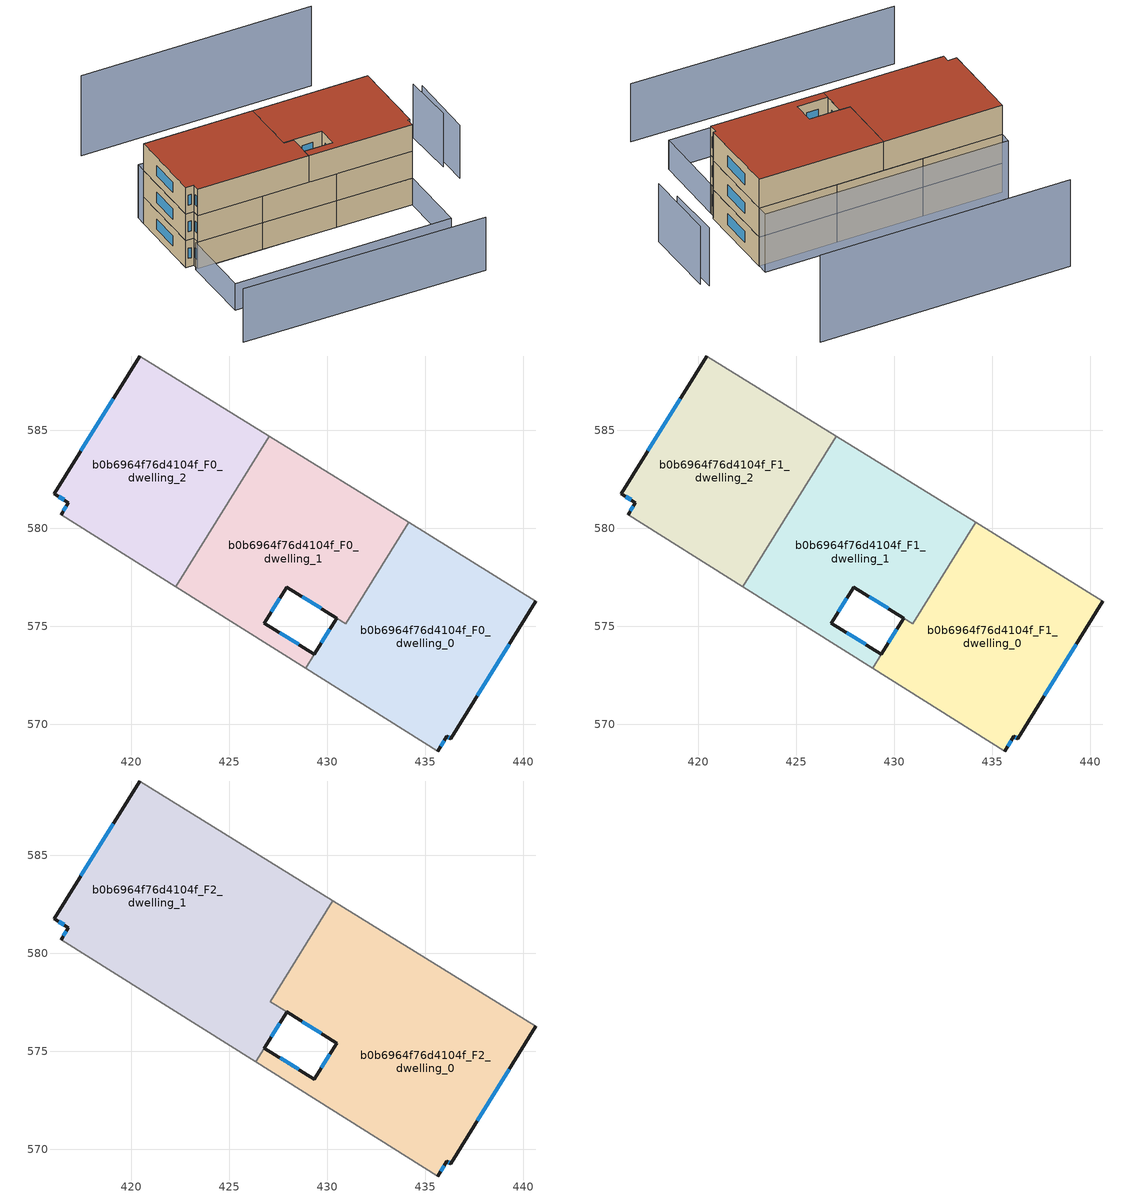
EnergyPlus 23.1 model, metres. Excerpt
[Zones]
b0b6964f76d4104f_F0_dwelling_0
 floor ground (EU_floor_Construction): 440.64,576.28 436.29,569.27 436.1,569.39 435.63,568.64 428.89,572.87 429.33,573.59 430.48,575.42 430.94,575.14 434.14,580.3 z0
 wall outside (EU_wall_Construction): 435.63,568.64 436.1,569.39 436.29,569.27 440.64,576.28 / 430.48,575.42 429.34,573.58 z0:3
 wall adiabatic (EU_wall_Construction): 440.64,576.28 434.14,580.3 / 428.89,572.87 435.63,568.64 z0:3
 wall to b0b6964f76d4104f_F0_dwelling_1 (EU_wall_Construction): 434.14,580.3 430.94,575.14 430.48,575.42 / 429.33,573.59 428.89,572.87 z0:3
 window (EU_Window_Construction): 437.64,571.46 439.28,574.1 / 436.16,569.35 436.23,569.31 / 435.78,568.87 435.95,569.16 / 430.12,574.85 429.69,574.16 z0.93:2.07
b0b6964f76d4104f_F0_dwelling_1
 floor ground (EU_floor_Construction): 434.14,580.3 430.94,575.14 427.93,577.01 426.78,575.17 429.33,573.59 428.89,572.87 422.26,577.03 427.02,584.71 z0
 wall outside (EU_wall_Construction): 429.33,573.59 426.78,575.17 427.93,577.01 430.47,575.43 z0:3
 wall adiabatic (EU_wall_Construction): 422.26,577.03 428.89,572.87 / 434.14,580.3 427.02,584.71 z0:3
 wall to b0b6964f76d4104f_F0_dwelling_2 (EU_wall_Construction): 427.02,584.71 422.26,577.03 z0:3
 window (EU_Window_Construction): 428.72,576.51 429.68,575.92 / 427.14,575.74 427.57,576.43 / 428.54,574.08 427.58,574.67 z0.93:2.07
b0b6964f76d4104f_F0_dwelling_2
 floor ground (EU_floor_Construction): 427.02,584.71 422.26,577.03 416.41,580.7 416.79,581.31 416.06,581.76 420.42,588.8 z0
 wall outside (EU_wall_Construction): 420.42,588.8 416.06,581.76 416.79,581.31 416.41,580.7 z0:3
 wall adiabatic (EU_wall_Construction): 427.02,584.71 420.42,588.8 / 416.41,580.7 422.26,577.03 z0:3
 window (EU_Window_Construction): 416.67,581.12 416.53,580.89 / 416.28,581.62 416.56,581.45 / 419.06,586.6 417.42,583.95 z0.93:2.07
b0b6964f76d4104f_F1_dwelling_0
 floor to b0b6964f76d4104f_F0_dwelling_0 (EU_floor_Construction): 440.64,576.28 436.29,569.27 436.1,569.39 435.63,568.64 428.89,572.87 429.33,573.59 430.48,575.42 430.94,575.14 434.14,580.3 z3
 wall outside (EU_wall_Construction): 435.63,568.64 436.1,569.39 436.29,569.27 440.64,576.28 / 430.48,575.42 429.34,573.58 z3:6
 wall adiabatic (EU_wall_Construction): 440.64,576.28 434.14,580.3 / 428.89,572.87 435.63,568.64 z3:6
 wall to b0b6964f76d4104f_F1_dwelling_1 (EU_wall_Construction): 434.14,580.3 430.94,575.14 430.48,575.42 / 429.33,573.59 428.89,572.87 z3:6
 window (EU_Window_Construction): 437.64,571.46 439.28,574.1 / 436.16,569.35 436.23,569.31 / 435.78,568.87 435.95,569.16 / 430.12,574.85 429.69,574.16 z3.93:5.07
b0b6964f76d4104f_F1_dwelling_1
 floor to b0b6964f76d4104f_F0_dwelling_1 (EU_floor_Construction): 434.14,580.3 430.94,575.14 427.93,577.01 426.78,575.17 429.33,573.59 428.89,572.87 422.26,577.03 427.02,584.71 z3
 wall outside (EU_wall_Construction): 429.33,573.59 426.78,575.17 427.93,577.01 430.47,575.43 z3:6
 wall adiabatic (EU_wall_Construction): 422.26,577.03 428.89,572.87 / 434.14,580.3 427.02,584.71 z3:6
 wall to b0b6964f76d4104f_F1_dwelling_2 (EU_wall_Construction): 427.02,584.71 422.26,577.03 z3:6
 window (EU_Window_Construction): 428.72,576.51 429.68,575.92 / 427.14,575.74 427.57,576.43 / 428.54,574.08 427.58,574.67 z3.93:5.07
b0b6964f76d4104f_F1_dwelling_2
 floor to b0b6964f76d4104f_F0_dwelling_2 (EU_floor_Construction): 427.02,584.71 422.26,577.03 416.41,580.7 416.79,581.31 416.06,581.76 420.42,588.8 z3
 wall outside (EU_wall_Construction): 420.42,588.8 416.06,581.76 416.79,581.31 416.41,580.7 z3:6
 wall adiabatic (EU_wall_Construction): 427.02,584.71 420.42,588.8 / 416.41,580.7 422.26,577.03 z3:6
 window (EU_Window_Construction): 416.67,581.12 416.53,580.89 / 416.28,581.62 416.56,581.45 / 419.06,586.6 417.42,583.95 z3.93:5.07
b0b6964f76d4104f_F2_dwelling_0
 floor to b0b6964f76d4104f_F1_dwelling_0 (EU_floor_Construction): 440.64,576.28 436.29,569.27 436.1,569.39 435.63,568.64 428.89,572.87 429.08,573.18 429.34,573.58 430.48,575.42 430.94,575.14 434.14,580.3 z6
 floor to b0b6964f76d4104f_F1_dwelling_1 (EU_floor_Construction): 434.14,580.3 430.94,575.14 430.19,575.6 427.08,577.54 430.28,582.69 z6; 429.33,573.59 428.89,572.87 426.35,574.46 426.79,575.16 z6
 wall outside (EU_wall_Construction): 435.63,568.64 436.1,569.39 436.29,569.27 440.64,576.28 / 427.93,577.01 430.48,575.42 429.34,573.58 426.79,575.16 z6:9
 wall adiabatic (EU_wall_Construction): 440.64,576.28 430.28,582.69 / 426.35,574.46 435.63,568.64 z6:9
 wall to b0b6964f76d4104f_F2_dwelling_1 (EU_wall_Construction): 430.28,582.69 427.08,577.54 427.93,577.01 / 426.78,575.17 426.35,574.46 z6:9
 window (EU_Window_Construction): 430.12,574.85 429.69,574.16 / 437.64,571.46 439.28,574.1 / 436.16,569.35 436.23,569.31 / 435.78,568.87 435.95,569.16 / 428.54,574.08 427.58,574.67 / 428.72,576.52 429.68,575.92 z6.93:8.07
 roof outside (EU_roof_Construction): 436.29,569.27 440.64,576.28 430.28,582.69 427.08,577.54 430.48,575.42 429.34,573.58 426.79,575.16 426.35,574.46 435.63,568.64 436.1,569.39 z9
b0b6964f76d4104f_F2_dwelling_1
 floor to b0b6964f76d4104f_F1_dwelling_1 (EU_floor_Construction): 430.28,582.69 427.08,577.53 427.93,577.01 426.35,574.46 422.26,577.03 427.02,584.71 z6
 floor to b0b6964f76d4104f_F1_dwelling_2 (EU_floor_Construction): 427.02,584.71 422.26,577.03 416.41,580.7 416.79,581.31 416.06,581.76 420.42,588.8 z6
 wall outside (EU_wall_Construction): 420.42,588.8 416.06,581.76 416.79,581.31 416.41,580.7 / 426.78,575.17 427.93,577.01 z6:9
 wall adiabatic (EU_wall_Construction): 416.41,580.7 426.35,574.46 / 430.28,582.69 420.42,588.8 z6:9
 window (EU_Window_Construction): 416.67,581.12 416.53,580.89 / 416.28,581.62 416.56,581.45 / 419.06,586.6 417.42,583.95 / 427.14,575.74 427.57,576.43 z6.93:8.07
 roof outside (EU_roof_Construction): 427.93,577.01 427.08,577.53 430.28,582.69 420.42,588.8 416.06,581.76 416.79,581.31 416.41,580.7 426.35,574.46 z9
shading: 407.95,570.98 429.57,557.23 / 441.65,566.95 445.55,573.24 / 442.55,569.27 445.38,574.07 / 420.42,588.8 421,589.73 / 421,589.73 441.2,577.2 / 441.2,577.2 440.62,576.26 / 440.62,576.26 420.42,588.8 z0:6; 435.69,568.74 431.6,562.15 / 431.6,562.15 412.14,574.23 / 412.14,574.23 416.22,580.81 / 416.22,580.81 435.69,568.74 z0:3; 448.13,586.61 427.37,599.51 z0:9
[Building]
EU S2 Campaign: North Axis=0; Terrain=City; Solar Distribution=FullExterior
[Site:Location]
Montreal-Trudeau.Intl.AP: Latitude=45.4667; Longitude=-73.75; Time Zone=-5; Elevation=36
[SizingPeriod:WeatherFileDays]
AnnualSizingPeriod: Begin Month=1; Begin Day of Month=1; End Month=12; End Day of Month=31; Day of Week for Start Day=Monday; Use Weather File Daylight Saving Period=No; Use Weather File Rain and Snow Indicators=No
[MATERIAL]
EU_InternalMass_Material: Roughness=MediumRough; Thickness=0.1; Conductivity=1; Density=1800; Specific Heat=900; Thermal Absorptance=0.9; Solar Absorptance=0.7; Visible Absorptance=0.7
[MATERIAL:NOMASS] Roughness=MediumRough; Thermal Absorptance=0.9; Solar Absorptance=0.7; Visible Absorptance=0.7
Name | Thermal Resistance
EU_wall_NoMass; EU_floor_NoMass | 1.36485
EU_roof_NoMass | 2.55992
[WINDOWMATERIAL:SIMPLEGLAZINGSYSTEM]
EU_Window_SimpleGlazing: UFactor=3.92339; Solar Heat Gain Coefficient=0.8; Visible Transmittance=0.8
[CONSTRUCTION]
EU_wall_Construction: EU_wall_NoMass
EU_roof_Construction: EU_roof_NoMass
EU_floor_Construction: EU_floor_NoMass
EU_Window_Construction: EU_Window_SimpleGlazing
EU_InternalMass_Construction: EU_InternalMass_Material
[ZONE] Type=1; Multiplier=1; Ceiling Height=autocalculate; Floor Area=autocalculate; Part of Total Floor Area=Yes
Name | Volume
b0b6964f76d4104f_F0_dwelling_0; b0b6964f76d4104f_F1_dwelling_0 | 213.083
b0b6964f76d4104f_F2_dwelling_0 | 303.279
b0b6964f76d4104f_F0_dwelling_1 | 203.238
b0b6964f76d4104f_F1_dwelling_1 | 203.237
b0b6964f76d4104f_F2_dwelling_1 | 321.159
b0b6964f76d4104f_F0_dwelling_2 | 208.157
b0b6964f76d4104f_F1_dwelling_2 | 208.159
[INTERNALMASS] Construction=EU_InternalMass_Construction
Name | Zone or ZoneList | Surface Area
b0b6964f76d4104f_F0_dwelling_0_EU_InternalMass | b0b6964f76d4104f_F0_dwelling_0 | 71.025
b0b6964f76d4104f_F0_dwelling_1_EU_InternalMass | b0b6964f76d4104f_F0_dwelling_1 | 67.7481
b0b6964f76d4104f_F0_dwelling_2_EU_InternalMass | b0b6964f76d4104f_F0_dwelling_2 | 69.3858
b0b6964f76d4104f_F1_dwelling_0_EU_InternalMass | b0b6964f76d4104f_F1_dwelling_0 | 71.025
b0b6964f76d4104f_F1_dwelling_1_EU_InternalMass | b0b6964f76d4104f_F1_dwelling_1 | 67.7481
b0b6964f76d4104f_F1_dwelling_2_EU_InternalMass | b0b6964f76d4104f_F1_dwelling_2 | 69.3858
b0b6964f76d4104f_F2_dwelling_0_EU_InternalMass | b0b6964f76d4104f_F2_dwelling_0 | 101.102
b0b6964f76d4104f_F2_dwelling_1_EU_InternalMass | b0b6964f76d4104f_F2_dwelling_1 | 107.055
[OTHEREQUIPMENT] Fuel Type=Electricity; Design Level Calculation Method=Watts/Area; Power per Zone Floor Area=1; Fraction Latent=0; Fraction Radiant=0; Fraction Lost=0; Carbon Dioxide Generation Rate=0; EndUse Subcategory=EU_Step8_InternalGains
Name | Zone or ZoneList or Space or SpaceList | Schedule
EU_Step8_InternalGain_b0b6964f76d4104f_F0_dwelling_0_f000 | b0b6964f76d4104f_F0_dwelling_0 | EU_Step8_GainSchedule_b0b6964f76d4104f_F0_dwelling_0_f000
EU_Step8_InternalGain_b0b6964f76d4104f_F0_dwelling_1_f000 | b0b6964f76d4104f_F0_dwelling_1 | EU_Step8_GainSchedule_b0b6964f76d4104f_F0_dwelling_1_f000
EU_Step8_InternalGain_b0b6964f76d4104f_F0_dwelling_2_f000 | b0b6964f76d4104f_F0_dwelling_2 | EU_Step8_GainSchedule_b0b6964f76d4104f_F0_dwelling_2_f000
EU_Step8_InternalGain_b0b6964f76d4104f_F1_dwelling_0_f000 | b0b6964f76d4104f_F1_dwelling_0 | EU_Step8_GainSchedule_b0b6964f76d4104f_F1_dwelling_0_f000
EU_Step8_InternalGain_b0b6964f76d4104f_F1_dwelling_1_f000 | b0b6964f76d4104f_F1_dwelling_1 | EU_Step8_GainSchedule_b0b6964f76d4104f_F1_dwelling_1_f000
EU_Step8_InternalGain_b0b6964f76d4104f_F1_dwelling_2_f000 | b0b6964f76d4104f_F1_dwelling_2 | EU_Step8_GainSchedule_b0b6964f76d4104f_F1_dwelling_2_f000
EU_Step8_InternalGain_b0b6964f76d4104f_F2_dwelling_0_f000 | b0b6964f76d4104f_F2_dwelling_0 | EU_Step8_GainSchedule_b0b6964f76d4104f_F2_dwelling_0_f000
EU_Step8_InternalGain_b0b6964f76d4104f_F2_dwelling_1_f000 | b0b6964f76d4104f_F2_dwelling_1 | EU_Step8_GainSchedule_b0b6964f76d4104f_F2_dwelling_1_f000
[ZONEVENTILATION:DESIGNFLOWRATE] Schedule=EU_AlwaysOn; Design Flow Rate Calculation Method=AirChanges/Hour; Air Changes per Hour=0.860309; Ventilation Type=Natural; Fan Pressure Rise=0; Fan Total Efficiency=1; Constant Term Coefficient=1; Temperature Term Coefficient=0; Velocity Term Coefficient=0; Velocity Squared Term Coefficient=0; Minimum Indoor Temperature=-100; Maximum Indoor Temperature=100; Delta Temperature=-100; Minimum Outdoor Temperature=-100; Maximum Outdoor Temperature=100; Maximum Wind Speed=40
Name | Zone or ZoneList or Space or SpaceList
EU_ConstantAir_b0b6964f76d4104f_F0_dwelling_0 | b0b6964f76d4104f_F0_dwelling_0
EU_ConstantAir_b0b6964f76d4104f_F0_dwelling_1 | b0b6964f76d4104f_F0_dwelling_1
EU_ConstantAir_b0b6964f76d4104f_F0_dwelling_2 | b0b6964f76d4104f_F0_dwelling_2
EU_ConstantAir_b0b6964f76d4104f_F1_dwelling_0 | b0b6964f76d4104f_F1_dwelling_0
EU_ConstantAir_b0b6964f76d4104f_F1_dwelling_1 | b0b6964f76d4104f_F1_dwelling_1
EU_ConstantAir_b0b6964f76d4104f_F1_dwelling_2 | b0b6964f76d4104f_F1_dwelling_2
EU_ConstantAir_b0b6964f76d4104f_F2_dwelling_0 | b0b6964f76d4104f_F2_dwelling_0
EU_ConstantAir_b0b6964f76d4104f_F2_dwelling_1 | b0b6964f76d4104f_F2_dwelling_1
[HVACTEMPLATE:THERMOSTAT] Constant Heating Setpoint=20; Constant Cooling Setpoint=50
EU_HeatOnly_b0b6964f76d4104f_F0_dwelling_0; EU_HeatOnly_b0b6964f76d4104f_F0_dwelling_1; EU_HeatOnly_b0b6964f76d4104f_F0_dwelling_2; EU_HeatOnly_b0b6964f76d4104f_F1_dwelling_0; EU_HeatOnly_b0b6964f76d4104f_F1_dwelling_1; EU_HeatOnly_b0b6964f76d4104f_F1_dwelling_2; EU_HeatOnly_b0b6964f76d4104f_F2_dwelling_0; EU_HeatOnly_b0b6964f76d4104f_F2_dwelling_1
[HVACTEMPLATE:ZONE:IDEALLOADSAIRSYSTEM] System Availability Schedule=EU_AlwaysOn; Maximum Heating Supply Air Temperature=50; Minimum Cooling Supply Air Temperature=13; Maximum Heating Supply Air Humidity Ratio=0.0156; Minimum Cooling Supply Air Humidity Ratio=0.0077; Heating Limit=NoLimit; Cooling Limit=NoLimit; Heating Availability Schedule=EU_AlwaysOn; Cooling Availability Schedule=EU_CoolingOff; Dehumidification Control Type=ConstantSensibleHeatRatio; Cooling Sensible Heat Ratio=0.7; Dehumidification Setpoint=60; Humidification Control Type=None; Humidification Setpoint=30; Outdoor Air Method=None; Outdoor Air Flow Rate per Person=0.00944; Outdoor Air Flow Rate per Zone Floor Area=0; Outdoor Air Flow Rate per Zone=0; Demand Controlled Ventilation Type=None; Outdoor Air Economizer Type=NoEconomizer; Heat Recovery Type=None; Sensible Heat Recovery Effectiveness=0.7; Latent Heat Recovery Effectiveness=0.65
Name | Template Thermostat
b0b6964f76d4104f_F0_dwelling_0 | EU_HeatOnly_b0b6964f76d4104f_F0_dwelling_0
b0b6964f76d4104f_F0_dwelling_1 | EU_HeatOnly_b0b6964f76d4104f_F0_dwelling_1
b0b6964f76d4104f_F0_dwelling_2 | EU_HeatOnly_b0b6964f76d4104f_F0_dwelling_2
b0b6964f76d4104f_F1_dwelling_0 | EU_HeatOnly_b0b6964f76d4104f_F1_dwelling_0
b0b6964f76d4104f_F1_dwelling_1 | EU_HeatOnly_b0b6964f76d4104f_F1_dwelling_1
b0b6964f76d4104f_F1_dwelling_2 | EU_HeatOnly_b0b6964f76d4104f_F1_dwelling_2
b0b6964f76d4104f_F2_dwelling_0 | EU_HeatOnly_b0b6964f76d4104f_F2_dwelling_0
b0b6964f76d4104f_F2_dwelling_1 | EU_HeatOnly_b0b6964f76d4104f_F2_dwelling_1
[SIZING:ZONE] Zone Cooling Design Supply Air Temperature Input Method=SupplyAirTemperature; Zone Cooling Design Supply Air Temperature=13; Zone Heating Design Supply Air Temperature Input Method=SupplyAirTemperature; Zone Heating Design Supply Air Temperature=50; Zone Cooling Design Supply Air Humidity Ratio=0.008; Zone Heating Design Supply Air Humidity Ratio=0.008; Cooling Design Air Flow Method=DesignDay; Cooling Design Air Flow Rate=0; Cooling Minimum Air Flow per Zone Floor Area=0.000762; Cooling Minimum Air Flow=0; Cooling Minimum Air Flow Fraction=0.2; Heating Design Air Flow Method=DesignDay; Heating Design Air Flow Rate=0; Heating Maximum Air Flow per Zone Floor Area=0.002032; Heating Maximum Air Flow=0.141576; Heating Maximum Air Flow Fraction=0.3; Account for Dedicated Outdoor Air System=No; Dedicated Outdoor Air System Control Strategy=NeutralSupplyAir; Dedicated Outdoor Air Low Setpoint Temperature for Design=autosize; Dedicated Outdoor Air High Setpoint Temperature for Design=autosize; Zone Load Sizing Method=Sensible Load Only No Latent Load; Zone Latent Cooling Design Supply Air Humidity Ratio Input Method=HumidityRatioDifference; Zone Cooling Design Supply Air Humidity Ratio Difference=0.005; Zone Latent Heating Design Supply Air Humidity Ratio Input Method=HumidityRatioDifference; Zone Humidification Design Supply Air Humidity Ratio Difference=0.005
b0b6964f76d4104f_F0_dwelling_0; b0b6964f76d4104f_F0_dwelling_1; b0b6964f76d4104f_F0_dwelling_2; b0b6964f76d4104f_F1_dwelling_0; b0b6964f76d4104f_F1_dwelling_1; b0b6964f76d4104f_F1_dwelling_2; b0b6964f76d4104f_F2_dwelling_0; b0b6964f76d4104f_F2_dwelling_1
[SCHEDULE:CONSTANT]
Name | Hourly Value
EU_AlwaysOn | 1
EU_CoolingOff | 0
[SCHEDULE:FILE] Column Number=1; Rows to Skip at Top=0; Number of Hours of Data=8760; Column Separator=Comma; Interpolate to Timestep=No; Minutes per Item=60; Adjust Schedule for Daylight Savings=Yes
Name | File
EU_Step8_GainSchedule_b0b6964f76d4104f_F0_dwelling_0_f000 | ../../schedules/b0b6964f76d4104f/b0b6964f76d4104f_F0_dwelling_0_f000_gain.csv
EU_Step8_GainSchedule_b0b6964f76d4104f_F0_dwelling_1_f000 | ../../schedules/b0b6964f76d4104f/b0b6964f76d4104f_F0_dwelling_1_f000_gain.csv
EU_Step8_GainSchedule_b0b6964f76d4104f_F0_dwelling_2_f000 | ../../schedules/b0b6964f76d4104f/b0b6964f76d4104f_F0_dwelling_2_f000_gain.csv
EU_Step8_GainSchedule_b0b6964f76d4104f_F1_dwelling_0_f000 | ../../schedules/b0b6964f76d4104f/b0b6964f76d4104f_F1_dwelling_0_f000_gain.csv
EU_Step8_GainSchedule_b0b6964f76d4104f_F1_dwelling_1_f000 | ../../schedules/b0b6964f76d4104f/b0b6964f76d4104f_F1_dwelling_1_f000_gain.csv
EU_Step8_GainSchedule_b0b6964f76d4104f_F1_dwelling_2_f000 | ../../schedules/b0b6964f76d4104f/b0b6964f76d4104f_F1_dwelling_2_f000_gain.csv
EU_Step8_GainSchedule_b0b6964f76d4104f_F2_dwelling_0_f000 | ../../schedules/b0b6964f76d4104f/b0b6964f76d4104f_F2_dwelling_0_f000_gain.csv
EU_Step8_GainSchedule_b0b6964f76d4104f_F2_dwelling_1_f000 | ../../schedules/b0b6964f76d4104f/b0b6964f76d4104f_F2_dwelling_1_f000_gain.csv
